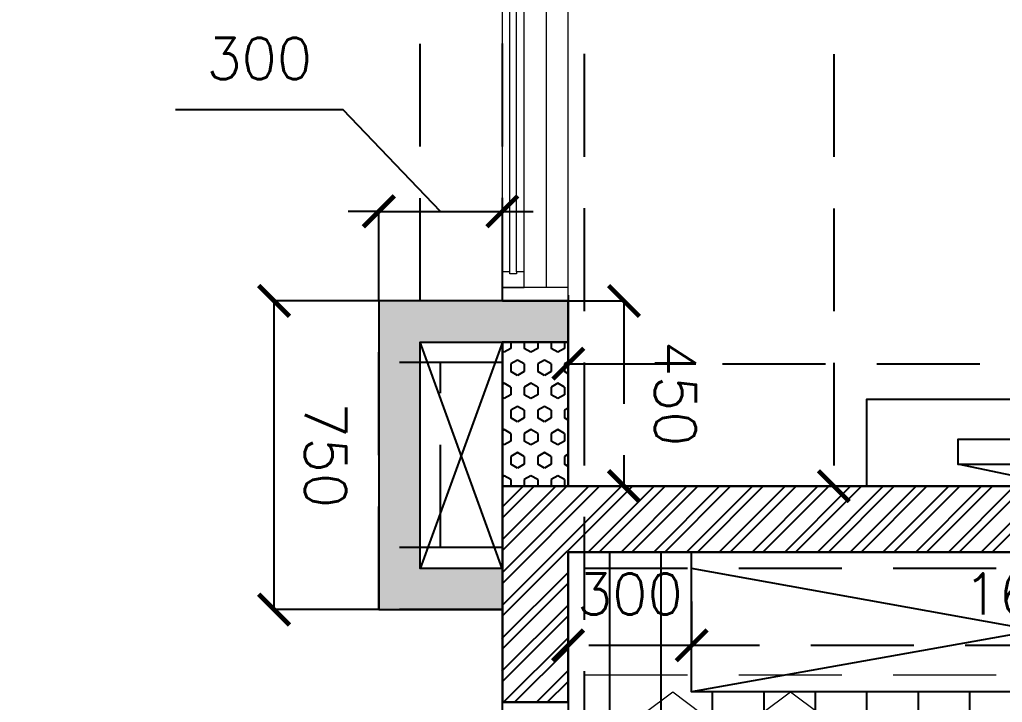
# Model space of a CAD drawing. Header units: millimetres. Extents: x -414464 to 1686, y -90036 to 108605.
# Drawn here: x -114048 to -111660, y -86210 to -84551 of the extents above; entities that cross this region are included whole.
import ezdxf

# ---------------------------------------------------------------- set-up
doc = ezdxf.new("R2010")
doc.units = ezdxf.units.MM
doc.header["$LTSCALE"] = 1000
doc.header["$MEASUREMENT"] = 0
for name, pattern in [('$1$AUDIT_D_120904163729-0', [0]), ('$36$HIDDEN', [0.375, 0.25, -0.125]), ('3BHK-A$1$AUDIT_D_120904163729-0', [0]), ('AUDIT_D_120904163729-0', [0]), ('T8(T9 IS SIMILAR) - DIMENSION & TEXTING$1$HIDDEN', [0.375, 0.25, -0.125]), ('T8(T9 IS SIMILAR) - TYPICAL FLOOR ELEVATION$1$AUDIT_D_120904163729-0', [0]), ('T8(T9 IS SIMILAR) - TYPICAL FLOOR ELEVATION$1$HIDDEN', [0.375, 0.25, -0.125]), ('T8(T9 IS SIMILAR)$1$$0$HIDDEN', [0.375, 0.25, -0.125]), ('T8(T9 IS SIMILAR)$1$HIDDEN', [0.375, 0.25, -0.125])]:
    doc.linetypes.add(name, pattern=pattern)
doc.layers.get('0').update_dxf_attribs({"linetype": 'AUDIT_D_120904163729-0'})
for name, color, linetype in [('$0$A-HATCH -160', 251, '$1$AUDIT_D_120904163729-0'), ('$21$A-DIMENSIONS', 2, '$36$HIDDEN'), ('3BHK-A$1$a-furniture', 8, 'Continuous'), ('3BHK-A$1$A-HATCH -160', 251, '3BHK-A$1$AUDIT_D_120904163729-0'), ('3BHK-A$1$CUT-OUT', 49, 'Continuous'), ('3BHK-A$1$ELE 1', 1, 'Continuous'), ('3BHK-A$1$LEDGE WALL', 5, 'Continuous'), ('a-rcc', 3, 'Continuous'), ('T8(T9 IS SIMILAR) - DIMENSION & TEXTING$1$A-DIMENSIONS', 2, 'T8(T9 IS SIMILAR) - DIMENSION & TEXTING$1$HIDDEN'), ('T8(T9 IS SIMILAR) - TYPICAL FLOOR ELEVATION$1$A-DIM', 1, 'T8(T9 IS SIMILAR) - TYPICAL FLOOR ELEVATION$1$AUDIT_D_120904163729-0'), ('T8(T9 IS SIMILAR) - TYPICAL FLOOR ELEVATION$1$A-WALL HATCH', 252, 'T8(T9 IS SIMILAR) - TYPICAL FLOOR ELEVATION$1$AUDIT_D_120904163729-0'), ('T8(T9 IS SIMILAR) - TYPICAL FLOOR ELEVATION$1$A-WALL-FEATURES', 6, 'T8(T9 IS SIMILAR) - TYPICAL FLOOR ELEVATION$1$AUDIT_D_120904163729-0'), ('T8(T9 IS SIMILAR)$1$$6$a-beam 2', 50, 'Continuous'), ('T8(T9 IS SIMILAR)$1$S-BEAM', 20, 'T8(T9 IS SIMILAR)$1$$0$HIDDEN')]:
    doc.layers.add(name, color=color, linetype=linetype)
for name, color, linetype, lineweight in [('3BHK-A$1$A-ODU', 30, 'Continuous', 20), ('3BHK-A$1$A-WALL- 160', 6, 'Continuous', 30), ('3BHK-A$1$Window', 4, 'Continuous', 20), ('T8(T9 IS SIMILAR)$1$D&W', 8, 'Continuous', 25), ('T8(T9 IS SIMILAR)$1$SCPL BEAM', 191, 'T8(T9 IS SIMILAR)$1$$0$HIDDEN', 13)]:
    doc.layers.add(name, color=color, linetype=linetype, lineweight=lineweight)
doc.styles.add('T8(T9 IS SIMILAR) - DIMENSION & TEXTING$1$Romans 1', font='romans.shx', dxfattribs={"height": 100})
doc.styles.add('T8(T9 IS SIMILAR) - TYPICAL FLOOR ELEVATION$1$Romans 1', font='romans.shx', dxfattribs={"height": 100})
doc.dimstyles.new('T8(T9 IS SIMILAR) - DIMENSION & TEXTING$1$ALPINE S', dxfattribs={"dimscale": 0, "dimtxt": 100, "dimasz": 75, "dimexe": 0, "dimexo": 0, "dimgap": 75, "dimtad": 1, "dimdec": 0, "dimzin": 0, "dimdsep": 46, "dimtxsty": 'T8(T9 IS SIMILAR) - DIMENSION & TEXTING$1$Romans 1', "dimblk": 'T8(T9 IS SIMILAR) - DIMENSION & TEXTING$1$_ArchTick', "dimcen": 0.09, "dimclrd": 256, "dimclre": 256, "dimclrt": 7, "dimadec": 0, "dimazin": 0, "dimtfac": 1, "dimtdec": 0, "dimtofl": 0, "dimtmove": 1, "dimatfit": 0, "dimldrblk": 'T8(T9 IS SIMILAR) - DIMENSION & TEXTING$1$_Open90', "dimfxl": 1, "dimtolj": 1, "dimtzin": 0, "dimarcsym": 0})
doc.dimstyles.new('T8(T9 IS SIMILAR) - TYPICAL FLOOR ELEVATION$1$ALPINE S', dxfattribs={"dimscale": 0, "dimtxt": 100, "dimasz": 75, "dimexe": 0, "dimexo": 0, "dimgap": 75, "dimtad": 1, "dimdec": 0, "dimzin": 0, "dimdsep": 46, "dimtxsty": 'T8(T9 IS SIMILAR) - TYPICAL FLOOR ELEVATION$1$Romans 1', "dimblk": 'T8(T9 IS SIMILAR) - TYPICAL FLOOR ELEVATION$1$_ArchTick', "dimcen": 0.09, "dimclrd": 256, "dimclre": 256, "dimclrt": 7, "dimadec": 0, "dimazin": 0, "dimtfac": 1, "dimtdec": 0, "dimtofl": 0, "dimtmove": 1, "dimatfit": 0, "dimldrblk": 'T8(T9 IS SIMILAR) - TYPICAL FLOOR ELEVATION$1$_Open90', "dimfxl": 1, "dimtolj": 1, "dimtzin": 0, "dimarcsym": 0})

# ---------------------------------------------------------------- blocks, each defined once
blk = doc.blocks.new('3BHK-A$1$2400')
at = {"layer": '3BHK-A$1$Window', "color": 1, "lineweight": 13}
for p, q in [((1151176.5, -5692111.9), (1148842.5, -5692111.9)), ((1149607.5, -5692111.9), (1148880, -5692111.9)), ((1149607.5, -5692165.3), (1148880, -5692165.3)), ((1150373.7, -5692165.3), (1149645, -5692165.3)), ((1150411.2, -5692165.3), (1151176.5, -5692165.3)), ((1149607.5, -5692218.6), (1148842.5, -5692218.6)), ((1150373.7, -5692218.6), (1149645, -5692218.6)), ((1151139, -5692218.6), (1150411.2, -5692218.6)), ((1150373.7, -5692271.9), (1148842.5, -5692271.9)), ((1151139, -5692271.9), (1150411.2, -5692271.9))]:
    blk.add_line(p, q, dxfattribs=at)
at = {"layer": '3BHK-A$1$Window', "color": 5, "lineweight": 13}
for p, q in [((1149607.5, -5692142.2), (1148880, -5692142.2)), ((1149607.5, -5692146.7), (1148880, -5692146.7)), ((1150373.7, -5692183.8), (1149645, -5692183.8)), ((1150373.7, -5692200), (1149645, -5692200)), ((1151139, -5692237.2), (1150411.2, -5692237.2)), ((1151139, -5692253.3), (1150411.2, -5692253.3))]:
    blk.add_line(p, q, dxfattribs=at)
at = {"layer": '3BHK-A$1$Window', "color": 4, "lineweight": 13}
for points in [[(1148842.5, -5692111.9), (1148809.5, -5692111.9), (1148809.5, -5692271.9), (1148842.5, -5692271.9)], [(1148880, -5692146.7), (1148880, -5692165.3), (1148842.5, -5692165.3), (1148842.5, -5692111.9), (1148880, -5692111.9), (1148880, -5692142.2), (1148875.5, -5692142.2), (1148875.5, -5692146.7)], [(1149607.5, -5692146.7), (1149607.5, -5692165.3), (1149645, -5692165.3), (1149645, -5692111.9), (1149607.5, -5692111.9), (1149607.5, -5692142.2), (1149612, -5692142.2), (1149612, -5692146.7)], [(1151209.5, -5692111.9), (1151176.5, -5692111.9), (1151176.5, -5692271.9), (1151209.5, -5692271.9)], [(1149645, -5692200), (1149645, -5692218.6), (1149607.5, -5692218.6), (1149607.5, -5692165.3), (1149645, -5692165.3), (1149645, -5692183.8), (1149640.5, -5692183.8), (1149640.5, -5692200)], [(1150373.7, -5692200), (1150373.7, -5692218.6), (1150411.2, -5692218.6), (1150411.2, -5692165.3), (1150373.7, -5692165.3), (1150373.7, -5692183.8), (1150378.2, -5692183.8), (1150378.2, -5692200)], [(1150411.2, -5692253.3), (1150411.2, -5692271.9), (1150373.7, -5692271.9), (1150373.7, -5692218.6), (1150411.2, -5692218.6), (1150411.2, -5692237.2), (1150406.7, -5692237.2), (1150406.7, -5692253.3)], [(1151139, -5692253.3), (1151139, -5692271.9), (1151176.5, -5692271.9), (1151176.5, -5692218.6), (1151139, -5692218.6), (1151139, -5692237.2), (1151143.5, -5692237.2), (1151143.5, -5692253.3)]]:
    blk.add_lwpolyline(points, close=True, dxfattribs=at)
blk = doc.blocks.new('3BHK-A$1$odu1')
at = {"layer": '3BHK-A$1$A-ODU'}
for p, q in [((258.1, -900), (258.1, -926.8)), ((271.4, -900), (271.4, -926.8)), ((289, -900), (289, -926.8)), ((302.3, -900), (302.3, -926.8)), ((271.4, -926.8), (258.1, -926.8)), ((302.3, -926.8), (289, -926.8))]:
    blk.add_line(p, q, dxfattribs=at)
for points in [[(88.5, -533), (88.5, -55, 0.504861), (60.4, -82.8), (60.4, -505.3, 0.504861)], [(88.5, -528.7), (88.5, -59.3), (88.5, -59.3, 0.414214), (65.1, -82.8), (65.1, -505.3, 0.414214), (88.5, -528.7)]]:
    blk.add_lwpolyline(points, format="xyb", close=True, dxfattribs=at)
for points in [[(388.5, -900), (388.5, -55), (88.5, -55), (88.5, -900)], [(365.1, -876.5), (365.1, -78.5), (112, -78.5), (112, -876.5)]]:
    blk.add_lwpolyline(points, close=True, dxfattribs=at)
at = {"layer": '3BHK-A$1$A-ODU', "color": 0, "lineweight": 20, "ltscale": 300}
for points in [[(32, -169.4), (-70.1, -169.4), (-70.1, -218.7), (-122.9, -148.3), (-70.1, -77.9), (-70.1, -127.2), (32, -127.2)], [(32, -456), (-70.1, -456), (-70.1, -505.3), (-122.9, -434.9), (-70.1, -364.4), (-70.1, -413.7), (32, -413.7)]]:
    blk.add_lwpolyline(points, close=True, dxfattribs=at)
at = {"layer": '3BHK-A$1$A-ODU', "color": 3}
for points in [[(88.5, -212.3), (53.8, -212.3), (53.8, -235.7), (88.5, -235.7)], [(388.5, -212.3), (463.5, -212.3), (463.5, -235.7), (388.5, -235.7)], [(88.5, -742.7), (53.8, -742.7), (53.8, -719.3), (88.5, -719.3)], [(388.5, -742.7), (463.5, -742.7), (463.5, -719.3), (388.5, -719.3)]]:
    blk.add_lwpolyline(points, dxfattribs=at)
blk = doc.blocks.new('3BHK-A$1$A$C7BF77BFD')
at = {"layer": '3BHK-A$1$a-furniture'}
for p, q in [((-300, 1078.1), (-246.9, 1328.1)), ((-300, 1078.1), (-300, 478.1)), ((-246.9, 228.1), (-300, 478.1))]:
    blk.add_line(p, q, dxfattribs=at)
for points in [[(-300, 1550), (-300, 0), (-90, 0), (-90, 1550)], [(-246.9, 228.1), (-186.9, 228.1), (-186.9, 1328.1), (-246.9, 1328.1)]]:
    blk.add_lwpolyline(points, close=True, dxfattribs=at)
blk = doc.blocks.new('3BHK-A')
at = {"layer": '3BHK-A$1$A-HATCH -160', "linetype": 'ByBlock'}
h = blk.add_hatch(dxfattribs=at)
h.set_pattern_fill('ANSI32', color=256, scale=150)
h.set_pattern_definition([(45, (-0.65, 1285.594), (-39.77475644, 39.77475644), []), (45, (25.864, 1285.594), (-39.77475644, 39.77475644), [])])
h.paths.add_polyline_path([(1186107.7, -5719684.9), (1186107.7, -5719524.7), (1186472.7, -5719524.7), (1186472.7, -5717559.7), (1186152.8, -5717559.7), (1186152.8, -5717399.7), (1186632.7, -5717399.7), (1186632.7, -5719524.7), (1186632.7, -5719523.4), (1186632.7, -5719683.5)])
at = {"layer": '3BHK-A$1$CUT-OUT'}
h = blk.add_hatch(dxfattribs=at)
h.set_pattern_fill('ANSI31', color=256, scale=1000, angle=135)
h.set_pattern_definition([(180, (23757.98, 261.17), (-2e-14, -125), [])])
h.paths.add_polyline_path([(1186472.3, -5719523.5), (1184992.7, -5719523.5), (1184992.7, -5719223.5), (1185485.5, -5719223.5), (1185485.5, -5717558.5), (1186132.6, -5717558.5), (1186132.6, -5719223.5), (1186472.6, -5719223.5)])
at = {"layer": '3BHK-A$1$LEDGE WALL'}
h = blk.add_hatch(dxfattribs=at)
h.set_pattern_fill('HEX', color=8, scale=150, angle=180)
h.paths.add_polyline_path([(1186982.8, -5719523.5), (1186632.7, -5719523.5), (1186632.7, -5719683.5), (1186982.8, -5719683.5)])
at = {"layer": '3BHK-A$1$A-WALL- 160', "linetype": 'ByBlock'}
for p, q in [((1186632.7, -5719683.5, 0), (1186632.7, -5717398.5, 0)), ((1186472.7, -5719523.5, 0), (1186472.7, -5717558.5, 0)), ((1187082.7, -5719523.5, 0), (1187082.7, -5719683.5, 0)), ((1186472.7, -5719683.5, 0), (1186632.7, -5719683.5, 0))]:
    blk.add_line(p, q, dxfattribs=at)
at = {"layer": '3BHK-A$1$A-WALL- 160', "linetype": 'ByBlock', "elevation": 0}
blk.add_lwpolyline([(1186472.7, -5719683.5), (1186107.7, -5719683.5), (1186107.7, -5719523.5), (1186472.7, -5719523.5)], dxfattribs=at)
at = {"layer": '3BHK-A$1$A-WALL- 160', "linetype": 'ByBlock', "elevation": -0.5}
blk.add_lwpolyline([(1186982.8, -5719523.5), (1186632.7, -5719523.5), (1186632.7, -5719683.5), (1186982.8, -5719683.5)], close=True, dxfattribs=at)
at = {"layer": '3BHK-A$1$CUT-OUT'}
for p, q in [((1186432.6, -5717548.4, 0), (1186132.6, -5719223.5, 0.6)), ((1186132.3, -5717558.5, 0), (1186432.7, -5719223.4, 0.6))]:
    blk.add_line(p, q, dxfattribs=at)
at = {"layer": '3BHK-A$1$CUT-OUT', "elevation": 0.4}
blk.add_lwpolyline([(1186472.3, -5719523.5), (1184992.7, -5719523.5), (1184992.7, -5719223.5), (1185485.5, -5719223.5), (1185485.5, -5717558.5), (1186132.6, -5717558.5), (1186132.6, -5719223.5), (1186472.6, -5719223.5)], close=True, dxfattribs=at)
at = {"layer": '3BHK-A$1$ELE 1', "linetype": 'ByBlock'}
blk.add_line((1186132.6, -5717558.5, 0), (1186132.6, -5719223.5, 0), dxfattribs=at)
at = {"layer": '3BHK-A$1$ELE 1', "linetype": 'ByBlock', "elevation": 0.6}
blk.add_lwpolyline([(1186132.6, -5719223.5), (1186432.7, -5719223.5)], dxfattribs=at)
at = {"layer": '3BHK-A$1$a-furniture', "extrusion": (0.000159308, 0.000512151, -1), "zscale": -1.000000000000011, "rotation": 180.001496266651}
blk.add_blockref('3BHK-A$1$A$C7BF77BFD', (-1186933.2, -5717247.9, -2740.1), dxfattribs=at)
at = {"layer": '3BHK-A$1$A-ODU', "rotation": 180.0000792536791}
blk.add_blockref('3BHK-A$1$odu1', (1186009.4, -5719417.8, 0.3), dxfattribs=at)
at = {"layer": '3BHK-A$1$A-WALL- 160', "linetype": 'ByBlock', "xscale": -1}
blk.add_blockref('3BHK-A$1$2400', (2338292.2, -27411.6, 0), dxfattribs=at)
blk = doc.blocks.new('T8(T9 IS SIMILAR) - TYPICAL FLOOR ELEVATION$1$_ArchTick')
at = {"color": 0, "linetype": 'ByBlock', "const_width": 0.15}
blk.add_lwpolyline([(-0.5, -0.5), (0.5, 0.5)], dxfattribs=at)
blk = doc.blocks.new('*D4532')
at = {"layer": 'T8(T9 IS SIMILAR) - TYPICAL FLOOR ELEVATION$1$A-DIM', "linetype": 'T8(T9 IS SIMILAR) - TYPICAL FLOOR ELEVATION$1$HIDDEN', "lineweight": -2, "transparency": 16777216}
for p, q in [((1225461.8, -5719983.5), (1225461.8, -5720238.2)), ((1226211.8, -5719983.5), (1226211.8, -5720238.2))]:
    blk.add_line(p, q, dxfattribs=at)
at = {"layer": 'T8(T9 IS SIMILAR) - TYPICAL FLOOR ELEVATION$1$A-DIM', "lineweight": -2, "transparency": 16777216}
blk.add_line((1226211.8, -5720238.2), (1225461.8, -5720238.2), dxfattribs=at)
at = {"layer": 'T8(T9 IS SIMILAR) - TYPICAL FLOOR ELEVATION$1$A-DIM', "linetype": 'ByBlock', "lineweight": -2, "transparency": 16777216, "xscale": 75, "yscale": 75, "zscale": 75, "rotation": 180}
blk.add_blockref('T8(T9 IS SIMILAR) - TYPICAL FLOOR ELEVATION$1$_ArchTick', (1225461.8, -5720238.2), dxfattribs=at)
at = {"layer": 'T8(T9 IS SIMILAR) - TYPICAL FLOOR ELEVATION$1$A-DIM', "linetype": 'ByBlock', "lineweight": -2, "transparency": 16777216, "xscale": 75, "yscale": 75, "zscale": 75}
blk.add_blockref('T8(T9 IS SIMILAR) - TYPICAL FLOOR ELEVATION$1$_ArchTick', (1226211.8, -5720238.2), dxfattribs=at)
at = {"layer": 'T8(T9 IS SIMILAR) - TYPICAL FLOOR ELEVATION$1$A-DIM', "color": 7, "linetype": 'ByBlock', "transparency": 16777216, "insert": (1225836.8, -5720113.2), "char_height": 100, "attachment_point": 5, "style": 'T8(T9 IS SIMILAR) - TYPICAL FLOOR ELEVATION$1$Romans 1'}
blk.add_mtext('\\A1;750', dxfattribs=at)
blk = doc.blocks.new('T8(T9 IS SIMILAR) - TYPICAL FLOOR ELEVATION$1$_Open90')
at = {"color": 0, "linetype": 'ByBlock', "lineweight": -2}
for p, q in [((-0.5, 0.5), (0, 0)), ((0, 0), (-1, 0)), ((0, 0), (-0.5, -0.5))]:
    blk.add_line(p, q, dxfattribs=at)
blk = doc.blocks.new('*D4533')
at = {"layer": 'T8(T9 IS SIMILAR) - TYPICAL FLOOR ELEVATION$1$A-DIM', "lineweight": -2, "transparency": 16777216}
for p, q in [((1225244.2, -5719683.5), (1225244.2, -5719608.5)), ((1225244.2, -5719983.5), (1225244.2, -5719683.5)), ((1225244.2, -5719833.5), (1224997.8, -5720070.5)), ((1225244.2, -5719983.5), (1225244.2, -5720058.5)), ((1224997.8, -5720070.5), (1224997.8, -5720477.7))]:
    blk.add_line(p, q, dxfattribs=at)
at = {"layer": 'T8(T9 IS SIMILAR) - TYPICAL FLOOR ELEVATION$1$A-DIM', "linetype": 'T8(T9 IS SIMILAR) - TYPICAL FLOOR ELEVATION$1$HIDDEN', "lineweight": -2, "transparency": 16777216}
for p, q in [((1225461.8, -5719683.5), (1225244.2, -5719683.5)), ((1225461.8, -5719983.5), (1225244.2, -5719983.5))]:
    blk.add_line(p, q, dxfattribs=at)
at = {"layer": 'T8(T9 IS SIMILAR) - TYPICAL FLOOR ELEVATION$1$A-DIM', "linetype": 'ByBlock', "lineweight": -2, "transparency": 16777216, "xscale": 75, "yscale": 75, "zscale": 75}
for p, rotation in [((1225244.2, -5719683.5), 270), ((1225244.2, -5719983.5), 90)]:
    blk.add_blockref('T8(T9 IS SIMILAR) - TYPICAL FLOOR ELEVATION$1$_ArchTick', p, dxfattribs=dict(at, rotation=rotation))
at = {"layer": 'T8(T9 IS SIMILAR) - TYPICAL FLOOR ELEVATION$1$A-DIM', "color": 7, "linetype": 'ByBlock', "transparency": 16777216, "insert": (1224872.8, -5720274.1), "char_height": 100, "attachment_point": 5, "rotation": 90, "style": 'T8(T9 IS SIMILAR) - TYPICAL FLOOR ELEVATION$1$Romans 1'}
blk.add_mtext('\\A1;300', dxfattribs=at)
blk = doc.blocks.new('T8(T9 IS SIMILAR) - DIMENSION & TEXTING$1$_ArchTick')
at = {"color": 0, "linetype": 'ByBlock', "const_width": 0.15}
blk.add_lwpolyline([(-0.5, -0.5), (0.5, 0.5)], dxfattribs=at)
blk = doc.blocks.new('*D1452')
at = {"layer": 'T8(T9 IS SIMILAR) - DIMENSION & TEXTING$1$A-DIMENSIONS', "linetype": 'T8(T9 IS SIMILAR) - DIMENSION & TEXTING$1$HIDDEN', "lineweight": -2, "transparency": 16777216}
for p, q in [((1226206.8, -5717558.7), (1226298.8, -5717558.7)), ((1226191.8, -5719223.5), (1226298.8, -5719223.5))]:
    blk.add_line(p, q, dxfattribs=at)
at = {"layer": 'T8(T9 IS SIMILAR) - DIMENSION & TEXTING$1$A-DIMENSIONS', "lineweight": -2, "transparency": 16777216}
blk.add_line((1226298.8, -5717558.7), (1226298.8, -5719223.5), dxfattribs=at)
at = {"layer": 'T8(T9 IS SIMILAR) - DIMENSION & TEXTING$1$A-DIMENSIONS', "linetype": 'ByBlock', "lineweight": -2, "transparency": 16777216, "xscale": 75, "yscale": 75, "zscale": 75}
for p, rotation in [((1226298.8, -5717558.7), 90), ((1226298.8, -5719223.5), 270)]:
    blk.add_blockref('T8(T9 IS SIMILAR) - DIMENSION & TEXTING$1$_ArchTick', p, dxfattribs=dict(at, rotation=rotation))
at = {"layer": 'T8(T9 IS SIMILAR) - DIMENSION & TEXTING$1$A-DIMENSIONS', "color": 7, "linetype": 'ByBlock', "transparency": 16777216, "insert": (1226173.8, -5718391.1), "char_height": 100, "attachment_point": 5, "rotation": 90, "style": 'T8(T9 IS SIMILAR) - DIMENSION & TEXTING$1$Romans 1'}
blk.add_mtext('\\A1;1665', dxfattribs=at)
blk = doc.blocks.new('T8(T9 IS SIMILAR) - DIMENSION & TEXTING$1$_Open90')
at = {"color": 0, "linetype": 'ByBlock', "lineweight": -2}
for p, q in [((-0.5, 0.5), (0, 0)), ((0, 0), (-1, 0)), ((0, 0), (-0.5, -0.5))]:
    blk.add_line(p, q, dxfattribs=at)
blk = doc.blocks.new('*D1453')
at = {"layer": 'T8(T9 IS SIMILAR) - DIMENSION & TEXTING$1$A-DIMENSIONS', "linetype": 'T8(T9 IS SIMILAR) - DIMENSION & TEXTING$1$HIDDEN', "lineweight": -2, "transparency": 16777216}
for p, q in [((1222611.8, -5719227.5), (1222611.8, -5718877.9)), ((1225911.9, -5719227.5), (1225911.9, -5718877.9))]:
    blk.add_line(p, q, dxfattribs=at)
at = {"layer": 'T8(T9 IS SIMILAR) - DIMENSION & TEXTING$1$A-DIMENSIONS', "lineweight": -2, "transparency": 16777216}
blk.add_line((1222611.8, -5718877.9), (1225911.9, -5718877.9), dxfattribs=at)
at = {"layer": 'T8(T9 IS SIMILAR) - DIMENSION & TEXTING$1$A-DIMENSIONS', "linetype": 'ByBlock', "lineweight": -2, "transparency": 16777216, "xscale": 75, "yscale": 75, "zscale": 75, "rotation": 180}
blk.add_blockref('T8(T9 IS SIMILAR) - DIMENSION & TEXTING$1$_ArchTick', (1222611.8, -5718877.9), dxfattribs=at)
at = {"layer": 'T8(T9 IS SIMILAR) - DIMENSION & TEXTING$1$A-DIMENSIONS', "linetype": 'ByBlock', "lineweight": -2, "transparency": 16777216, "xscale": 75, "yscale": 75, "zscale": 75}
blk.add_blockref('T8(T9 IS SIMILAR) - DIMENSION & TEXTING$1$_ArchTick', (1225911.9, -5718877.9), dxfattribs=at)
at = {"layer": 'T8(T9 IS SIMILAR) - DIMENSION & TEXTING$1$A-DIMENSIONS', "color": 7, "linetype": 'ByBlock', "transparency": 16777216, "insert": (1224261.8, -5718752.9), "char_height": 100, "attachment_point": 5, "style": 'T8(T9 IS SIMILAR) - DIMENSION & TEXTING$1$Romans 1'}
blk.add_mtext('\\A1;3300', dxfattribs=at)
blk = doc.blocks.new('*D1458')
at = {"layer": 'T8(T9 IS SIMILAR) - DIMENSION & TEXTING$1$A-DIMENSIONS', "linetype": 'T8(T9 IS SIMILAR) - DIMENSION & TEXTING$1$HIDDEN', "lineweight": -2, "transparency": 16777216}
for p, q in [((1225461.9, -5719523.5), (1225461.9, -5719388)), ((1225911.9, -5719523.5), (1225911.9, -5719388))]:
    blk.add_line(p, q, dxfattribs=at)
at = {"layer": 'T8(T9 IS SIMILAR) - DIMENSION & TEXTING$1$A-DIMENSIONS', "lineweight": -2, "transparency": 16777216}
blk.add_line((1225461.9, -5719388), (1225911.9, -5719388), dxfattribs=at)
at = {"layer": 'T8(T9 IS SIMILAR) - DIMENSION & TEXTING$1$A-DIMENSIONS', "linetype": 'ByBlock', "lineweight": -2, "transparency": 16777216, "xscale": 75, "yscale": 75, "zscale": 75, "rotation": 180}
blk.add_blockref('T8(T9 IS SIMILAR) - DIMENSION & TEXTING$1$_ArchTick', (1225461.9, -5719388), dxfattribs=at)
at = {"layer": 'T8(T9 IS SIMILAR) - DIMENSION & TEXTING$1$A-DIMENSIONS', "linetype": 'ByBlock', "lineweight": -2, "transparency": 16777216, "xscale": 75, "yscale": 75, "zscale": 75}
blk.add_blockref('T8(T9 IS SIMILAR) - DIMENSION & TEXTING$1$_ArchTick', (1225911.9, -5719388), dxfattribs=at)
at = {"layer": 'T8(T9 IS SIMILAR) - DIMENSION & TEXTING$1$A-DIMENSIONS', "color": 7, "linetype": 'ByBlock', "transparency": 16777216, "insert": (1225686.9, -5719263), "char_height": 100, "attachment_point": 5, "style": 'T8(T9 IS SIMILAR) - DIMENSION & TEXTING$1$Romans 1'}
blk.add_mtext('\\A1;450', dxfattribs=at)
blk = doc.blocks.new('*D1391')
at = {"layer": 'T8(T9 IS SIMILAR) - DIMENSION & TEXTING$1$A-DIMENSIONS', "linetype": 'T8(T9 IS SIMILAR) - DIMENSION & TEXTING$1$HIDDEN', "lineweight": -2, "transparency": 16777216}
for p, q in [((1225447.5, -5714848.5), (1225614.3, -5714848.5)), ((1225447.5, -5719523.3), (1225614.3, -5719523.3))]:
    blk.add_line(p, q, dxfattribs=at)
at = {"layer": 'T8(T9 IS SIMILAR) - DIMENSION & TEXTING$1$A-DIMENSIONS', "lineweight": -2, "transparency": 16777216}
blk.add_line((1225614.3, -5719523.3), (1225614.3, -5714848.5), dxfattribs=at)
at = {"layer": 'T8(T9 IS SIMILAR) - DIMENSION & TEXTING$1$A-DIMENSIONS', "linetype": 'ByBlock', "lineweight": -2, "transparency": 16777216, "xscale": 75, "yscale": 75, "zscale": 75}
for p, rotation in [((1225614.3, -5714848.5), 90), ((1225614.3, -5719523.3), 270)]:
    blk.add_blockref('T8(T9 IS SIMILAR) - DIMENSION & TEXTING$1$_ArchTick', p, dxfattribs=dict(at, rotation=rotation))
at = {"layer": 'T8(T9 IS SIMILAR) - DIMENSION & TEXTING$1$A-DIMENSIONS', "color": 7, "linetype": 'ByBlock', "transparency": 16777216, "insert": (1225489.3, -5717185.9), "char_height": 100, "attachment_point": 5, "rotation": 90, "style": 'T8(T9 IS SIMILAR) - DIMENSION & TEXTING$1$Romans 1'}
blk.add_mtext('\\A1;4675', dxfattribs=at)
blk = doc.blocks.new('*D1248')
at = {"layer": 'T8(T9 IS SIMILAR) - DIMENSION & TEXTING$1$A-DIMENSIONS', "linetype": 'T8(T9 IS SIMILAR) - DIMENSION & TEXTING$1$HIDDEN', "lineweight": -2, "transparency": 16777216}
for p, q in [((1226191.8, -5719223.5), (1226298.8, -5719223.5)), ((1226191.8, -5719523.5), (1226298.8, -5719523.5))]:
    blk.add_line(p, q, dxfattribs=at)
at = {"layer": 'T8(T9 IS SIMILAR) - DIMENSION & TEXTING$1$A-DIMENSIONS', "lineweight": -2, "transparency": 16777216}
blk.add_line((1226298.8, -5719223.5), (1226298.8, -5719523.5), dxfattribs=at)
at = {"layer": 'T8(T9 IS SIMILAR) - DIMENSION & TEXTING$1$A-DIMENSIONS', "linetype": 'ByBlock', "lineweight": -2, "transparency": 16777216, "xscale": 75, "yscale": 75, "zscale": 75}
for p, rotation in [((1226298.8, -5719223.5), 90), ((1226298.8, -5719523.5), 270)]:
    blk.add_blockref('T8(T9 IS SIMILAR) - DIMENSION & TEXTING$1$_ArchTick', p, dxfattribs=dict(at, rotation=rotation))
at = {"layer": 'T8(T9 IS SIMILAR) - DIMENSION & TEXTING$1$A-DIMENSIONS', "color": 7, "linetype": 'ByBlock', "transparency": 16777216, "insert": (1226173.8, -5719373.5), "char_height": 100, "attachment_point": 5, "rotation": 90, "style": 'T8(T9 IS SIMILAR) - DIMENSION & TEXTING$1$Romans 1'}
blk.add_mtext('\\A1;300', dxfattribs=at)
blk = doc.blocks.new('T8(T9 IS SIMILAR) - TYPICAL FLOOR ELEVATION')
at = {"layer": 'T8(T9 IS SIMILAR) - TYPICAL FLOOR ELEVATION$1$A-WALL HATCH', "linetype": 'ByBlock'}
h = blk.add_hatch(dxfattribs=at)
h.set_pattern_fill('ZIGZAG', color=256, scale=250)
h.set_pattern_definition([(0, (0, 0), (31.25, 31.25), [31.25, -31.25]), (90, (31.25, 0), (-31.25, 31.25), [31.25, -31.25])])
h.paths.add_polyline_path([(1186332.7, -5719983.5), (1186332.7, -5719683.5), (1186432.7, -5719683.5), (1186432.7, -5719883.5), (1186982.7, -5719883.5), (1186982.7, -5719523.5), (1187082.7, -5719523.5), (1187082.7, -5719983.5)])
h.paths.add_polyline_path([(1190232.7, -5719983.5), (1190232.7, -5719683.5), (1190132.7, -5719683.5), (1190132.7, -5719883.5), (1189582.7, -5719883.5), (1189582.7, -5719523.5), (1189482.7, -5719523.5), (1189482.7, -5719983.5)])
h.paths.add_polyline_path([(1190857.7, -5717933.5), (1190857.7, -5717733.5), (1190757.7, -5717733.5), (1190757.7, -5717933.5)])
h.paths.add_polyline_path([(1193357.7, -5717733.5), (1193357.7, -5717933.5), (1193257.7, -5717933.5), (1193257.7, -5717733.5)])
h.paths.add_polyline_path([(1196632.8, -5709938.8), (1196632.8, -5709738.8), (1196532.8, -5709738.8), (1196532.8, -5709938.8)])
h.paths.add_polyline_path([(1194132, -5709738.8), (1194132, -5709938.8), (1194032, -5709938.8), (1194032, -5709738.8)])
h.paths.add_polyline_path([(1195742.7, -5701889.7), (1196212.8, -5701889.7), (1196212.8, -5702349.7), (1196112.8, -5702349.7), (1196112.8, -5701989.7), (1195742.7, -5701989.7)])
h.paths.add_polyline_path([(1198312.8, -5702349.7), (1198312.8, -5701889.7), (1199132.6, -5701889.7), (1199132.6, -5701989.7), (1198412.8, -5701989.7), (1198412.8, -5702349.7)])
h.paths.add_polyline_path([(1199662.5, -5701090.3), (1199662.5, -5700890.3), (1199762.5, -5700890.3), (1199762.5, -5701090.3)])
h.paths.add_polyline_path([(1201862.6, -5700890.3), (1201862.6, -5701090.3), (1201962.6, -5701090.3), (1201962.6, -5700890.3)])
h.paths.add_polyline_path([(1210681.9, -5700890.3), (1210681.9, -5701090.3), (1210581.9, -5701090.3), (1210581.9, -5700890.3)])
h.paths.add_polyline_path([(1212882, -5701090.3), (1212882, -5700890.3), (1212782, -5700890.3), (1212782, -5701090.3)])
h.paths.add_polyline_path([(1214231.8, -5702349.7), (1214231.8, -5701889.7), (1213412.3, -5701889.7), (1213412.3, -5701989.7), (1214131.8, -5701989.7), (1214131.8, -5702349.7)])
h.paths.add_polyline_path([(1216801.9, -5701889.7), (1216331.8, -5701889.7), (1216331.8, -5702349.7), (1216431.8, -5702349.7), (1216431.8, -5701989.7), (1216801.9, -5701989.7)])
h.paths.add_polyline_path([(1215911.7, -5709938.8), (1215911.7, -5709738.8), (1216011.7, -5709738.8), (1216011.7, -5709938.8)])
h.paths.add_polyline_path([(1218412.5, -5709738.8), (1218412.5, -5709938.8), (1218512.5, -5709938.8), (1218512.5, -5709738.8)])
h.paths.add_polyline_path([(1221686.9, -5717933.5), (1221686.9, -5717733.5), (1221786.9, -5717733.5), (1221786.9, -5717933.5)])
h.paths.add_polyline_path([(1219186.9, -5717733.5), (1219186.9, -5717933.5), (1219286.9, -5717933.5), (1219286.9, -5717733.5)])
h.paths.add_polyline_path([(1222311.8, -5719983.5), (1222311.8, -5719683.5), (1222411.8, -5719683.5), (1222411.8, -5719883.5), (1222961.8, -5719883.5), (1222961.8, -5719523.5), (1223061.8, -5719523.5), (1223061.8, -5719983.5)])
h.paths.add_polyline_path([(1226211.8, -5719983.5), (1226211.8, -5719683.5), (1226111.8, -5719683.5), (1226111.8, -5719883.5), (1225561.8, -5719883.5), (1225561.8, -5719523.5), (1225461.8, -5719523.5), (1225461.8, -5719983.5)])
h.paths.add_polyline_path([(1217001.9, -5727584.6), (1216901.9, -5727584.6), (1216901.9, -5727784.6), (1216356.8, -5727784.6), (1216356.8, -5727424.6), (1216256.8, -5727424.6), (1216256.8, -5727884.6), (1217001.9, -5727884.6)])
h.paths.add_polyline_path([(1214156.8, -5727424.6), (1214056.8, -5727424.6), (1214056.8, -5727784.6), (1213412.3, -5727784.6), (1213412.3, -5727884.6), (1214156.8, -5727884.6)])
h.paths.add_polyline_path([(1210681.9, -5728884), (1210681.9, -5728684), (1210581.9, -5728684), (1210581.9, -5728884)])
h.paths.add_polyline_path([(1212882, -5728684), (1212882, -5728884), (1212782, -5728884), (1212782, -5728684)])
h.paths.add_polyline_path([(1201862.6, -5728884), (1201862.6, -5728684), (1201962.6, -5728684), (1201962.6, -5728884)])
h.paths.add_polyline_path([(1199662.5, -5728684), (1199662.5, -5728884), (1199762.5, -5728884), (1199762.5, -5728684)])
h.paths.add_polyline_path([(1198387.7, -5727424.6), (1198487.7, -5727424.6), (1198487.7, -5727784.6), (1199132.3, -5727784.6), (1199132.3, -5727884.6), (1198387.7, -5727884.6)])
h.paths.add_polyline_path([(1195542.6, -5727584.6), (1195642.6, -5727584.6), (1195642.6, -5727784.6), (1196187.7, -5727784.6), (1196187.7, -5727424.6), (1196287.7, -5727424.6), (1196287.7, -5727884.6), (1195542.6, -5727884.6)])
at = {"layer": 'T8(T9 IS SIMILAR) - TYPICAL FLOOR ELEVATION$1$A-WALL-FEATURES', "color": 8, "linetype": 'ByBlock'}
for p, q in [((1225561.8, -5719683.5, 0), (1226111.8, -5719883.5, 0)), ((1226111.8, -5719683.7, 0), (1225561.8, -5719883.5, 0))]:
    blk.add_line(p, q, dxfattribs=at)
at = {"layer": 'T8(T9 IS SIMILAR) - TYPICAL FLOOR ELEVATION$1$A-WALL-FEATURES', "color": 8, "linetype": 'T8(T9 IS SIMILAR) - TYPICAL FLOOR ELEVATION$1$HIDDEN'}
blk.add_line((1225461.8, -5719883.5, 0), (1223061.8, -5719883.5, 0), dxfattribs=at)
at = {"layer": 'T8(T9 IS SIMILAR) - TYPICAL FLOOR ELEVATION$1$A-WALL-FEATURES', "linetype": 'ByBlock', "elevation": 0}
blk.add_lwpolyline([(1226211.8, -5719983.5), (1226211.8, -5719683.5), (1226111.8, -5719683.5), (1226111.8, -5719883.5), (1225561.8, -5719883.5), (1225561.8, -5719523.5), (1225461.8, -5719523.5), (1225461.8, -5719983.5)], close=True, dxfattribs=at)
at = {"layer": 'T8(T9 IS SIMILAR) - TYPICAL FLOOR ELEVATION$1$A-DIM', "linetype": 'ByBlock'}
dim = blk.add_linear_dim(base=(1225244.2, -5719683.5), p1=(1225461.8, -5719983.5), p2=(1225461.8, -5719683.5, 0), angle=90, dimstyle='T8(T9 IS SIMILAR) - TYPICAL FLOOR ELEVATION$1$ALPINE S', override={"dimscale": 1, "dimfxl": 5, "dimarcsym": 1}, dxfattribs=at)
dim.commit()
dim.dimension.update_dxf_attribs({"geometry": '*D4533', "text_midpoint": (1224997.8, -5720145.5), "dimtype": 128})
dim = blk.add_linear_dim(base=(1225461.8, -5720238.2), p1=(1226211.8, -5719983.5, 0), p2=(1225461.8, -5719983.5, 0), angle=180, dimstyle='T8(T9 IS SIMILAR) - TYPICAL FLOOR ELEVATION$1$ALPINE S', override={"dimscale": 1, "dimfxl": 5, "dimarcsym": 1}, dxfattribs=at)
dim.commit()
dim.dimension.update_dxf_attribs({"geometry": '*D4532', "text_midpoint": (1225836.8, -5720113.2)})
blk = doc.blocks.new('T8(T9 IS SIMILAR) - DIMENSION & TEXTING')
at = {"layer": 'T8(T9 IS SIMILAR) - DIMENSION & TEXTING$1$A-DIMENSIONS', "linetype": 'ByBlock'}
for base, p1, p2, picture, middle in [((1225614.3, -5714848.5, 0.5), (1225447.5, -5719523.3, 1), (1225447.5, -5714848.5, 1), '*D1391', (1225489.3, -5717185.9, 0.5)), ((1226298.8, -5719223.5, 0.5), (1226206.8, -5717558.7, 0.5), (1226191.8, -5719223.5, 0.9), '*D1452', (1226173.8, -5718391.1, 0.5))]:
    dim = blk.add_linear_dim(base=base, p1=p1, p2=p2, angle=270, dimstyle='T8(T9 IS SIMILAR) - DIMENSION & TEXTING$1$ALPINE S', override={"dimscale": 1, "dimfxl": 5, "dimarcsym": 1}, dxfattribs=at)
    dim.commit()
    dim.dimension.update_dxf_attribs({"geometry": picture, "text_midpoint": middle})
for base, p1, p2, picture, middle in [((1225911.9, -5718877.9, 0.5), (1222611.8, -5719227.5, 0.6), (1225911.9, -5719227.5, 0.5), '*D1453', (1224261.8, -5718752.9, 0.5)), ((1225911.9, -5719388, 0.5), (1225461.9, -5719523.5, 0.5), (1225911.9, -5719523.5, 0.5), '*D1458', (1225686.9, -5719263, 0.5))]:
    dim = blk.add_linear_dim(base=base, p1=p1, p2=p2, dimstyle='T8(T9 IS SIMILAR) - DIMENSION & TEXTING$1$ALPINE S', override={"dimscale": 1, "dimfxl": 5, "dimarcsym": 1}, dxfattribs=at)
    dim.commit()
    dim.dimension.update_dxf_attribs({"geometry": picture, "text_midpoint": middle})
dim = blk.add_linear_dim(base=(1226298.8, -5719523.5), p1=(1226191.8, -5719223.5, 0.5), p2=(1226191.8, -5719523.5, 0.5), angle=90, dimstyle='T8(T9 IS SIMILAR) - DIMENSION & TEXTING$1$ALPINE S', override={"dimscale": 1, "dimfxl": 5, "dimarcsym": 1}, dxfattribs=at)
dim.commit()
dim.dimension.update_dxf_attribs({"geometry": '*D1248', "text_midpoint": (1226298.8, -5719373.5), "dimtype": 128})
blk = doc.blocks.new('T8(T9 IS SIMILAR)')
at = {"layer": 'T8(T9 IS SIMILAR)$1$D&W', "linetype": 'ByBlock', "xscale": -1}
blk.add_blockref('3BHK-A', (2412544.6, 0, 0.5), dxfattribs=at)
at = {"layer": 'T8(T9 IS SIMILAR)$1$D&W', "linetype": 'ByBlock'}
blk.add_blockref('T8(T9 IS SIMILAR) - TYPICAL FLOOR ELEVATION', (0, 0), dxfattribs=at)
at = {"layer": 'T8(T9 IS SIMILAR)$1$$6$a-beam 2', "linetype": 'ByBlock'}
blk.add_blockref('T8(T9 IS SIMILAR) - DIMENSION & TEXTING', (0, 0), dxfattribs=at)
at = {"layer": 'T8(T9 IS SIMILAR)$1$S-BEAM'}
for p, q in [((1225911.2, -5719483.5, -0.5), (1225911.2, -5714846.5, -0.4)), ((1226111.2, -5719483.5, -0.5), (1226111.2, -5714846.5, -0.4)), ((1227361.3, -5719483.5, -0.5), (1222611.3, -5719483.5, -0.5)), ((1227711.3, -5719683.5, -0.5), (1222611.3, -5719683.5, -0.5)), ((1225461.2, -5719683.6), (1225461.2, -5719983.7)), ((1225611.2, -5719683.6), (1225611.2, -5719983.7)), ((1226061.2, -5719683.7), (1226061.2, -5719983.7)), ((1226211.2, -5719683.7), (1226211.2, -5719983.7)), ((1226061.2, -5719833.7), (1225611.2, -5719833.7)), ((1226211.2, -5719983.7), (1225461.2, -5719983.7))]:
    blk.add_line(p, q, dxfattribs=at)
at = {"layer": 'T8(T9 IS SIMILAR)$1$SCPL BEAM', "linetype": 'T8(T9 IS SIMILAR)$1$HIDDEN', "elevation": -0.5}
blk.add_lwpolyline([(1227058.4, -5719483.5), (1226370, -5719483.5), (1226370, -5717558.7), (1227058.4, -5717558.7)], close=True, dxfattribs=at)
blk = doc.blocks.new('A$C48506478')
at = {"layer": '$21$A-DIMENSIONS', "linetype": 'ByBlock'}
blk.add_blockref('T8(T9 IS SIMILAR)', (-1195542.6, 5727884.6), dxfattribs=at)
at = {"layer": '$0$A-HATCH -160', "linetype": 'ByBlock'}
blk.add_blockref('T8(T9 IS SIMILAR) - DIMENSION & TEXTING', (-1195542.6, 5727884.6), dxfattribs=at)

msp = doc.modelspace()

# ---------------------------------------------------------------- block references
at = {"layer": 'a-rcc', "linetype": 'ByBlock', "rotation": 270}
msp.add_blockref('A$C48506478', (-121076, -55315.3, 0), dxfattribs=at)

doc.saveas('drawing.dxf')
